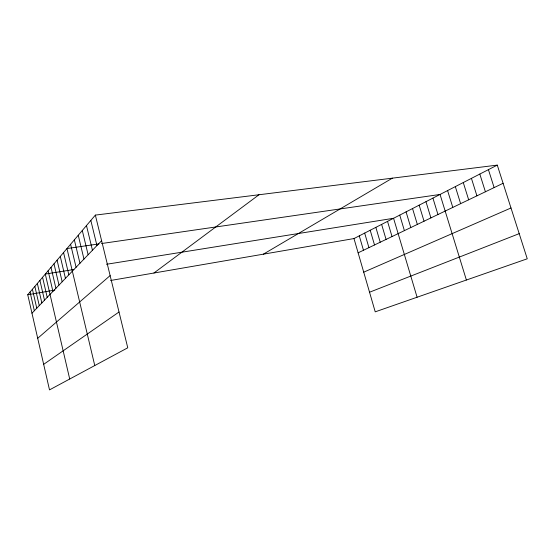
<?xml version="1.0" encoding="UTF-8"?>
<svg xmlns="http://www.w3.org/2000/svg" width="555" height="555" viewBox="0 0 555 555"><rect width="100%" height="100%" fill="white"/><g stroke="black" fill="none" stroke-linecap="round" stroke-linejoin="round"><path stroke-width="0.83" d="M95.356 215.104L127.761 347.798L49.506 389.887L27.75 294.754L95.356 215.104L497.28 165.112L527.25 258.79L375.222 311.841L353.986 238.567L497.28 165.112M31.968 313.214L101.607 240.71M37.705 338.286L110.126 275.599M153.929 273.018L258.991 194.756M43.665 364.351L119.02 312.007M263.361 254.176L392.357 178.162M358.114 252.83L503.094 183.289M363.719 272.165L510.995 207.979M369.533 292.228L519.209 233.648M27.75 294.754L54.806 290.092M110.598 280.483L353.986 238.567M73.808 269.515L45.295 274.08L69.708 379.016M106.491 264.277L393.564 218.281L417.096 297.23M99.019 243.902L66.968 248.55L94.766 365.544M101.544 243.534L440.053 194.451L466.394 280.025M488.428 169.657L494.13 187.59M479.811 174.069L485.41 191.773M471.431 178.37L476.925 195.846M463.272 182.546L468.67 199.807M455.329 186.619L460.629 203.657M447.594 190.587L452.797 207.417M432.921 198.107L437.957 214.535M425.962 201.673L430.916 217.914M419.171 205.156L424.041 221.209M412.545 208.548L417.339 224.421M406.066 211.871L410.79 227.564M399.746 215.111L404.394 230.637M387.529 221.376L392.031 236.562M381.625 224.4L386.065 239.427M375.846 227.363L380.224 242.223M370.206 230.256L374.514 244.963M364.677 233.086L368.929 247.641M359.272 235.854L363.463 250.263M90.833 220.439L96.938 245.567M86.476 225.566L92.449 250.243M82.286 230.505L88.127 254.745M78.248 235.264L83.965 259.081M74.349 239.85L79.955 263.257M70.596 244.276L76.084 267.288M63.561 252.56L68.841 274.829M60.273 256.438L65.448 278.36M57.089 260.191L62.167 281.774M54.002 263.826L58.99 285.083M51.011 267.35L55.909 288.288M48.112 270.764L52.919 291.396M42.569 277.299L47.217 297.341M39.918 280.414L44.49 300.179M37.345 283.445L41.84 302.933M34.84 286.394L39.266 305.611M32.412 289.259L36.769 308.219M30.046 292.041L34.334 310.751"/></g></svg>
